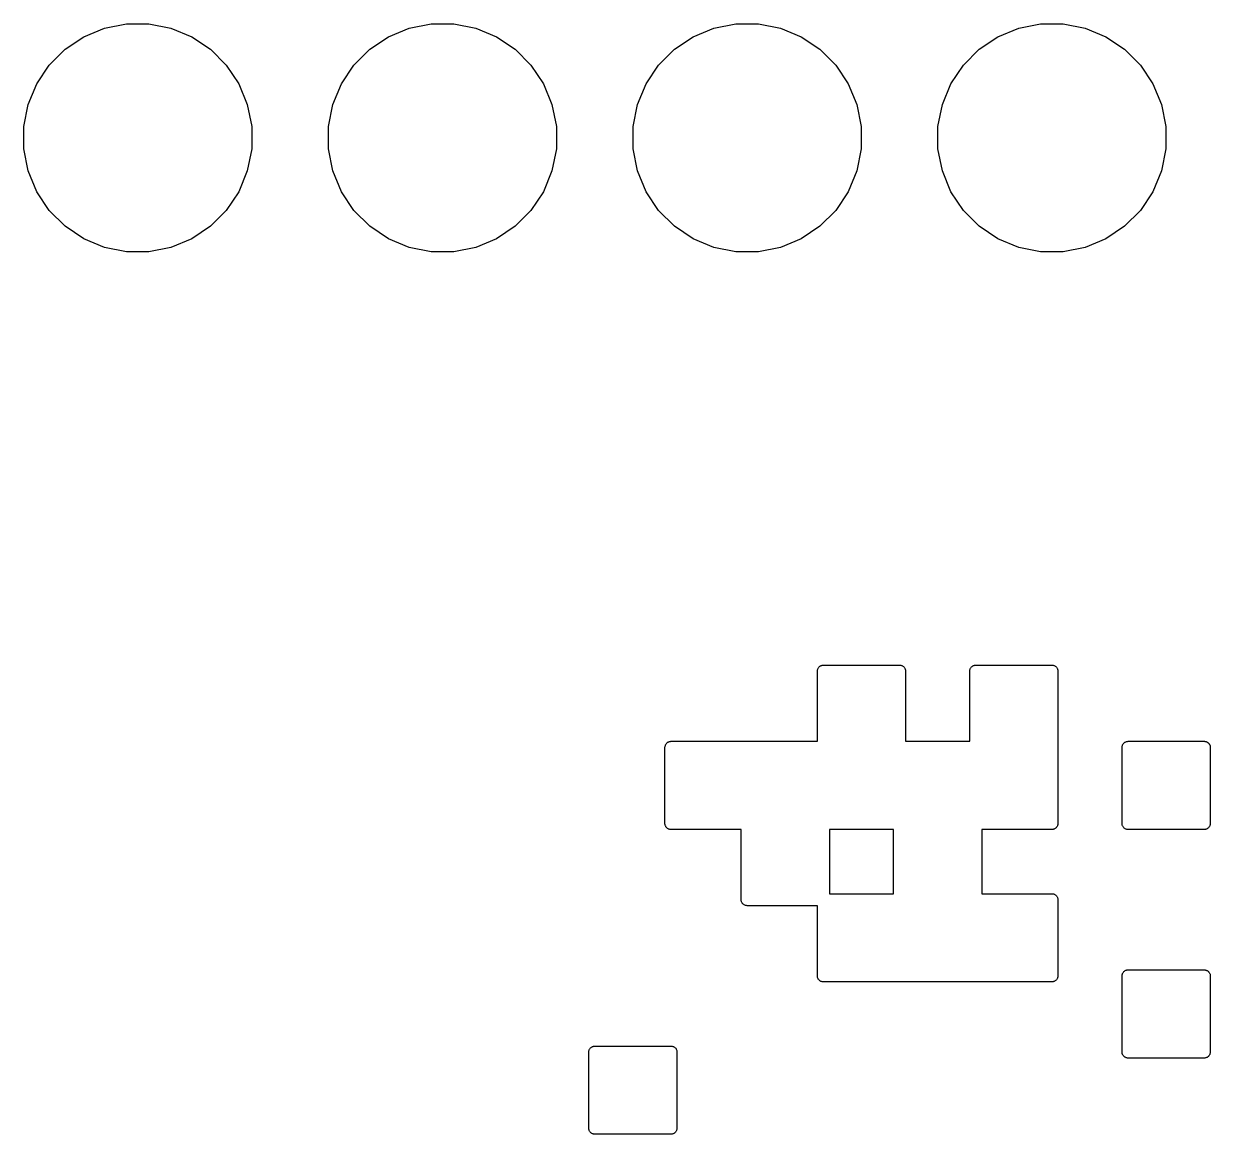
# Model space of a CAD drawing. Extents: x 74.3 to 162.9, y -86.7 to -69.5.
# Drawn here: x 140.66 to 150.54, y -78.79 to -69.53 of the extents above; entities that cross this region are included whole.
import ezdxf

# ---------------------------------------------------------------- set-up
doc = ezdxf.new("R2010")
doc.units = 0
doc.layers.add('BLACK', color=7, linetype='CONTINUOUS')

msp = doc.modelspace()

# ---------------------------------------------------------------- linework, layer by layer
at = {"layer": 'BLACK', "linetype": 'CONTINUOUS'}
for p, q in [((141.155, -69.6431), (141.328, -69.5715)), ((141.328, -69.5715), (141.511, -69.535)), ((141.511, -69.535), (141.699, -69.535)), ((141.699, -69.535), (141.882, -69.5715)), ((141.882, -69.5715), (142.055, -69.6431)), ((143.695, -69.6431), (143.868, -69.5715)), ((143.868, -69.5715), (144.051, -69.535)), ((144.051, -69.535), (144.239, -69.535)), ((144.239, -69.535), (144.422, -69.5715)), ((144.422, -69.5715), (144.595, -69.6431)), ((146.235, -69.6431), (146.408, -69.5715)), ((146.408, -69.5715), (146.591, -69.535)), ((146.591, -69.535), (146.779, -69.535)), ((146.779, -69.535), (146.962, -69.5715)), ((146.962, -69.5715), (147.135, -69.6431)), ((148.775, -69.6431), (148.948, -69.5715)), ((148.948, -69.5715), (149.131, -69.535)), ((149.131, -69.535), (149.319, -69.535)), ((149.319, -69.535), (149.502, -69.5715)), ((149.502, -69.5715), (149.675, -69.6431)), ((140.999, -69.7471), (141.155, -69.6431)), ((142.055, -69.6431), (142.211, -69.7471)), ((143.539, -69.7471), (143.695, -69.6431)), ((144.595, -69.6431), (144.751, -69.7471)), ((146.079, -69.7471), (146.235, -69.6431)), ((147.135, -69.6431), (147.291, -69.7471)), ((148.619, -69.7471), (148.775, -69.6431)), ((149.675, -69.6431), (149.831, -69.7471)), ((140.867, -69.8794), (140.999, -69.7471)), ((142.211, -69.7471), (142.343, -69.8794)), ((143.407, -69.8794), (143.539, -69.7471)), ((144.751, -69.7471), (144.883, -69.8794)), ((145.947, -69.8794), (146.079, -69.7471)), ((147.291, -69.7471), (147.423, -69.8794)), ((148.487, -69.8794), (148.619, -69.7471)), ((149.831, -69.7471), (149.963, -69.8794)), ((140.763, -70.035), (140.867, -69.8794)), ((142.343, -69.8794), (142.447, -70.035)), ((143.303, -70.035), (143.407, -69.8794)), ((144.883, -69.8794), (144.987, -70.035)), ((145.843, -70.035), (145.947, -69.8794)), ((147.423, -69.8794), (147.527, -70.035)), ((148.383, -70.035), (148.487, -69.8794)), ((149.963, -69.8794), (150.067, -70.035)), ((140.692, -70.2079), (140.763, -70.035)), ((142.447, -70.035), (142.518, -70.2079)), ((143.232, -70.2079), (143.303, -70.035)), ((144.987, -70.035), (145.058, -70.2079)), ((145.772, -70.2079), (145.843, -70.035)), ((147.527, -70.035), (147.598, -70.2079)), ((148.312, -70.2079), (148.383, -70.035)), ((150.067, -70.035), (150.138, -70.2079)), ((140.655, -70.3914), (140.692, -70.2079)), ((142.518, -70.2079), (142.555, -70.3914)), ((143.195, -70.3914), (143.232, -70.2079)), ((145.058, -70.2079), (145.095, -70.3914)), ((145.735, -70.3914), (145.772, -70.2079)), ((147.598, -70.2079), (147.635, -70.3914)), ((148.275, -70.3914), (148.312, -70.2079)), ((150.138, -70.2079), (150.175, -70.3914)), ((140.655, -70.5786), (140.655, -70.3914)), ((142.555, -70.3914), (142.555, -70.5786)), ((143.195, -70.5786), (143.195, -70.3914)), ((145.095, -70.3914), (145.095, -70.5786)), ((145.735, -70.5786), (145.735, -70.3914)), ((147.635, -70.3914), (147.635, -70.5786)), ((148.275, -70.5786), (148.275, -70.3914)), ((150.175, -70.3914), (150.175, -70.5786)), ((140.692, -70.7621), (140.655, -70.5786)), ((142.555, -70.5786), (142.518, -70.7621)), ((143.232, -70.7621), (143.195, -70.5786)), ((145.095, -70.5786), (145.058, -70.7621)), ((145.772, -70.7621), (145.735, -70.5786)), ((147.635, -70.5786), (147.598, -70.7621)), ((148.312, -70.7621), (148.275, -70.5786)), ((150.175, -70.5786), (150.138, -70.7621)), ((140.763, -70.935), (140.692, -70.7621)), ((142.518, -70.7621), (142.447, -70.935)), ((143.303, -70.935), (143.232, -70.7621)), ((145.058, -70.7621), (144.987, -70.935)), ((145.843, -70.935), (145.772, -70.7621)), ((147.598, -70.7621), (147.527, -70.935)), ((148.383, -70.935), (148.312, -70.7621)), ((150.138, -70.7621), (150.067, -70.935)), ((140.867, -71.0906), (140.763, -70.935)), ((142.447, -70.935), (142.343, -71.0906)), ((143.407, -71.0906), (143.303, -70.935)), ((144.987, -70.935), (144.883, -71.0906)), ((145.947, -71.0906), (145.843, -70.935)), ((147.527, -70.935), (147.423, -71.0906)), ((148.487, -71.0906), (148.383, -70.935)), ((150.067, -70.935), (149.963, -71.0906)), ((140.999, -71.2229), (140.867, -71.0906)), ((142.343, -71.0906), (142.211, -71.2229)), ((143.539, -71.2229), (143.407, -71.0906)), ((144.883, -71.0906), (144.751, -71.2229)), ((146.079, -71.2229), (145.947, -71.0906)), ((147.423, -71.0906), (147.291, -71.2229)), ((148.619, -71.2229), (148.487, -71.0906)), ((149.963, -71.0906), (149.831, -71.2229)), ((141.155, -71.3269), (140.999, -71.2229)), ((142.211, -71.2229), (142.055, -71.3269)), ((143.695, -71.3269), (143.539, -71.2229)), ((144.751, -71.2229), (144.595, -71.3269)), ((146.235, -71.3269), (146.079, -71.2229)), ((147.291, -71.2229), (147.135, -71.3269)), ((148.775, -71.3269), (148.619, -71.2229)), ((149.831, -71.2229), (149.675, -71.3269)), ((141.328, -71.3985), (141.155, -71.3269)), ((141.511, -71.435), (141.328, -71.3985)), ((141.882, -71.3985), (141.699, -71.435)), ((142.055, -71.3269), (141.882, -71.3985)), ((143.868, -71.3985), (143.695, -71.3269)), ((144.051, -71.435), (143.868, -71.3985)), ((144.422, -71.3985), (144.239, -71.435)), ((144.595, -71.3269), (144.422, -71.3985)), ((146.408, -71.3985), (146.235, -71.3269)), ((146.591, -71.435), (146.408, -71.3985)), ((146.962, -71.3985), (146.779, -71.435)), ((147.135, -71.3269), (146.962, -71.3985)), ((148.948, -71.3985), (148.775, -71.3269)), ((149.131, -71.435), (148.948, -71.3985)), ((149.502, -71.3985), (149.319, -71.435)), ((149.675, -71.3269), (149.502, -71.3985)), ((141.699, -71.435), (141.511, -71.435)), ((144.239, -71.435), (144.051, -71.435)), ((146.779, -71.435), (146.591, -71.435)), ((149.319, -71.435), (149.131, -71.435)), ((147.27, -74.9293), (147.271, -74.9247)), ((147.27, -74.9296), (147.27, -74.9293)), ((147.27, -74.9297), (147.27, -74.9296)), ((147.27, -74.93), (147.27, -74.9297)), ((147.27, -74.9297), (147.27, -74.9297)), ((147.27, -75.515), (147.27, -74.93)), ((147.271, -74.9196), (147.273, -74.9151)), ((147.271, -74.9198), (147.271, -74.9196)), ((147.271, -74.9199), (147.271, -74.9198)), ((147.271, -74.9247), (147.271, -74.9199)), ((147.273, -74.9151), (147.274, -74.9106)), ((147.274, -74.9103), (147.276, -74.9062)), ((147.274, -74.9105), (147.274, -74.9103)), ((147.274, -74.9106), (147.274, -74.9105)), ((147.276, -74.9062), (147.279, -74.902)), ((147.279, -74.9018), (147.282, -74.8982)), ((147.279, -74.9019), (147.279, -74.9018)), ((147.279, -74.902), (147.279, -74.9019)), ((147.282, -74.8982), (147.285, -74.8945)), ((147.285, -74.8943), (147.289, -74.8914)), ((147.285, -74.8944), (147.285, -74.8943)), ((147.285, -74.8945), (147.285, -74.8944)), ((147.289, -74.8914), (147.292, -74.8884)), ((147.292, -74.8883), (147.293, -74.8882)), ((147.292, -74.8884), (147.292, -74.8883)), ((147.293, -74.8882), (147.297, -74.886)), ((147.297, -74.886), (147.301, -74.8838)), ((147.301, -74.8836), (147.306, -74.8823)), ((147.301, -74.8837), (147.301, -74.8836)), ((147.301, -74.8838), (147.301, -74.8837)), ((147.306, -74.8823), (147.31, -74.881)), ((147.31, -74.881), (147.31, -74.8809)), ((147.31, -74.8809), (147.311, -74.8809)), ((147.311, -74.8809), (147.315, -74.8805)), ((147.315, -74.8805), (147.32, -74.88)), ((147.32, -74.88), (147.955, -74.88)), ((147.955, -74.88), (147.955, -74.88)), ((147.955, -74.88), (147.955, -74.88)), ((147.955, -74.88), (147.955, -74.88)), ((147.955, -74.88), (147.956, -74.88)), ((147.956, -74.88), (147.96, -74.8805)), ((147.96, -74.8805), (147.965, -74.881)), ((147.965, -74.881), (147.965, -74.8811)), ((147.965, -74.8811), (147.965, -74.8811)), ((147.965, -74.8811), (147.97, -74.8825)), ((147.97, -74.8825), (147.974, -74.8839)), ((147.974, -74.8839), (147.975, -74.884)), ((147.975, -74.884), (147.975, -74.884)), ((147.975, -74.884), (147.979, -74.8863)), ((147.979, -74.8863), (147.983, -74.8885)), ((147.983, -74.8885), (147.983, -74.8887)), ((147.983, -74.8887), (147.983, -74.8887)), ((147.983, -74.8887), (147.987, -74.8917)), ((147.987, -74.8917), (147.99, -74.8948)), ((147.99, -74.8948), (147.991, -74.8949)), ((147.991, -74.8949), (147.991, -74.895)), ((147.991, -74.895), (147.994, -74.8986)), ((147.994, -74.8986), (147.997, -74.9023)), ((147.997, -74.9023), (147.997, -74.9025)), ((147.997, -74.9025), (147.997, -74.9026)), ((147.997, -74.9026), (147.999, -74.9067)), ((147.999, -74.9067), (148.001, -74.9109)), ((148.001, -74.9109), (148.001, -74.9111)), ((148.001, -74.9111), (148.001, -74.9113)), ((148.001, -74.9113), (148.003, -74.9157)), ((148.003, -74.9157), (148.004, -74.9203)), ((148.004, -74.9203), (148.004, -74.9205)), ((148.004, -74.9205), (148.004, -74.9206)), ((148.004, -74.9206), (148.005, -74.9253)), ((148.005, -74.9253), (148.005, -74.93)), ((148.005, -74.93), (148.005, -75.515)), ((148.54, -74.9293), (148.541, -74.9247)), ((148.54, -74.9296), (148.54, -74.9293)), ((148.54, -74.9297), (148.54, -74.9296)), ((148.54, -74.93), (148.54, -74.9297)), ((148.54, -74.9297), (148.54, -74.9297)), ((148.54, -75.515), (148.54, -74.93)), ((148.541, -74.9196), (148.543, -74.9151)), ((148.541, -74.9198), (148.541, -74.9196)), ((148.541, -74.9199), (148.541, -74.9198)), ((148.541, -74.9247), (148.541, -74.9199)), ((148.543, -74.9151), (148.544, -74.9106)), ((148.544, -74.9103), (148.546, -74.9062)), ((148.544, -74.9105), (148.544, -74.9103)), ((148.544, -74.9106), (148.544, -74.9105)), ((148.546, -74.9062), (148.549, -74.902)), ((148.549, -74.9018), (148.552, -74.8982)), ((148.549, -74.9019), (148.549, -74.9018)), ((148.549, -74.902), (148.549, -74.9019)), ((148.552, -74.8982), (148.555, -74.8945)), ((148.555, -74.8943), (148.559, -74.8914)), ((148.555, -74.8944), (148.555, -74.8943)), ((148.555, -74.8945), (148.555, -74.8944)), ((148.559, -74.8914), (148.562, -74.8884)), ((148.562, -74.8883), (148.563, -74.8882)), ((148.562, -74.8884), (148.562, -74.8883)), ((148.563, -74.8882), (148.567, -74.886)), ((148.567, -74.886), (148.571, -74.8838)), ((148.571, -74.8836), (148.576, -74.8823)), ((148.571, -74.8837), (148.571, -74.8836)), ((148.571, -74.8838), (148.571, -74.8837)), ((148.576, -74.8823), (148.58, -74.881)), ((148.58, -74.881), (148.58, -74.8809)), ((148.58, -74.8809), (148.581, -74.8809)), ((148.581, -74.8809), (148.585, -74.8805)), ((148.585, -74.8805), (148.59, -74.88)), ((148.59, -74.88), (149.225, -74.88)), ((149.225, -74.88), (149.225, -74.88)), ((149.225, -74.88), (149.225, -74.88)), ((149.225, -74.88), (149.225, -74.88)), ((149.225, -74.88), (149.226, -74.88)), ((149.226, -74.88), (149.23, -74.8805)), ((149.23, -74.8805), (149.235, -74.881)), ((149.235, -74.881), (149.235, -74.8811)), ((149.235, -74.8811), (149.235, -74.8811)), ((149.235, -74.8811), (149.24, -74.8825)), ((149.24, -74.8825), (149.244, -74.8839)), ((149.244, -74.8839), (149.245, -74.884)), ((149.245, -74.884), (149.245, -74.884)), ((149.245, -74.884), (149.249, -74.8863)), ((149.249, -74.8863), (149.253, -74.8885)), ((149.253, -74.8885), (149.253, -74.8887)), ((149.253, -74.8887), (149.253, -74.8887)), ((149.253, -74.8887), (149.257, -74.8917)), ((149.257, -74.8917), (149.26, -74.8948)), ((149.26, -74.8948), (149.261, -74.8949)), ((149.261, -74.8949), (149.261, -74.895)), ((149.261, -74.895), (149.264, -74.8986)), ((149.264, -74.8986), (149.267, -74.9023)), ((149.267, -74.9023), (149.267, -74.9025)), ((149.267, -74.9025), (149.267, -74.9026)), ((149.267, -74.9026), (149.269, -74.9067)), ((149.269, -74.9067), (149.271, -74.9109)), ((149.271, -74.9109), (149.271, -74.9111)), ((149.271, -74.9111), (149.271, -74.9113)), ((149.271, -74.9113), (149.273, -74.9157)), ((149.273, -74.9157), (149.274, -74.9203)), ((149.274, -74.9203), (149.274, -74.9205)), ((149.274, -74.9205), (149.274, -74.9206)), ((149.274, -74.9206), (149.275, -74.9253)), ((149.275, -74.9253), (149.275, -74.93)), ((149.275, -74.93), (149.275, -76.2)), ((146.001, -75.5546), (146.003, -75.5501)), ((146.001, -75.5548), (146.001, -75.5546)), ((146.001, -75.5549), (146.001, -75.5548)), ((146.001, -75.5597), (146.001, -75.5549)), ((146.003, -75.5501), (146.004, -75.5456)), ((146.004, -75.5453), (146.006, -75.5412)), ((146.004, -75.5455), (146.004, -75.5453)), ((146.004, -75.5456), (146.004, -75.5455)), ((146.006, -75.5412), (146.009, -75.537)), ((146.009, -75.5368), (146.012, -75.5332)), ((146.009, -75.5369), (146.009, -75.5368)), ((146.009, -75.537), (146.009, -75.5369)), ((146.012, -75.5332), (146.015, -75.5295)), ((146.015, -75.5293), (146.019, -75.5264)), ((146.015, -75.5294), (146.015, -75.5293)), ((146.015, -75.5295), (146.015, -75.5294)), ((146.019, -75.5264), (146.022, -75.5234)), ((146.022, -75.5233), (146.023, -75.5232)), ((146.022, -75.5234), (146.022, -75.5233)), ((146.023, -75.5232), (146.027, -75.521)), ((146.027, -75.521), (146.031, -75.5188)), ((146.031, -75.5186), (146.036, -75.5173)), ((146.031, -75.5187), (146.031, -75.5186)), ((146.031, -75.5188), (146.031, -75.5187)), ((146.036, -75.5173), (146.04, -75.516)), ((146.04, -75.516), (146.04, -75.5159)), ((146.04, -75.5159), (146.041, -75.5159)), ((146.041, -75.5159), (146.045, -75.5155)), ((146.045, -75.5155), (146.05, -75.515)), ((146.05, -75.515), (147.27, -75.515)), ((148.005, -75.515), (148.54, -75.515)), ((149.811, -75.5546), (149.813, -75.5501)), ((149.811, -75.5548), (149.811, -75.5546)), ((149.811, -75.5549), (149.811, -75.5548)), ((149.811, -75.5597), (149.811, -75.5549)), ((149.813, -75.5501), (149.814, -75.5456)), ((149.814, -75.5453), (149.816, -75.5412)), ((149.814, -75.5455), (149.814, -75.5453)), ((149.814, -75.5456), (149.814, -75.5455)), ((149.816, -75.5412), (149.819, -75.537)), ((149.819, -75.5368), (149.822, -75.5332)), ((149.819, -75.5369), (149.819, -75.5368)), ((149.819, -75.537), (149.819, -75.5369)), ((149.822, -75.5332), (149.825, -75.5295)), ((149.825, -75.5293), (149.829, -75.5264)), ((149.825, -75.5294), (149.825, -75.5293)), ((149.825, -75.5295), (149.825, -75.5294)), ((149.829, -75.5264), (149.832, -75.5234)), ((149.832, -75.5233), (149.833, -75.5232)), ((149.832, -75.5234), (149.832, -75.5233)), ((149.833, -75.5232), (149.837, -75.521)), ((149.837, -75.521), (149.841, -75.5188)), ((149.841, -75.5186), (149.846, -75.5173)), ((149.841, -75.5187), (149.841, -75.5186)), ((149.841, -75.5188), (149.841, -75.5187)), ((149.846, -75.5173), (149.85, -75.516)), ((149.85, -75.516), (149.85, -75.5159)), ((149.85, -75.5159), (149.851, -75.5159)), ((149.851, -75.5159), (149.855, -75.5155)), ((149.855, -75.5155), (149.86, -75.515)), ((149.86, -75.515), (150.495, -75.515)), ((150.495, -75.515), (150.495, -75.515)), ((150.495, -75.515), (150.495, -75.515)), ((150.495, -75.515), (150.496, -75.515)), ((150.495, -75.515), (150.495, -75.515)), ((150.496, -75.515), (150.5, -75.5155)), ((150.5, -75.5155), (150.505, -75.516)), ((150.505, -75.516), (150.505, -75.5161)), ((150.505, -75.5161), (150.505, -75.5161)), ((150.505, -75.5161), (150.51, -75.5175)), ((150.51, -75.5175), (150.514, -75.5189)), ((150.514, -75.5189), (150.515, -75.519)), ((150.515, -75.519), (150.515, -75.519)), ((150.515, -75.519), (150.519, -75.5213)), ((150.519, -75.5213), (150.523, -75.5235)), ((150.523, -75.5235), (150.523, -75.5237)), ((150.523, -75.5237), (150.523, -75.5237)), ((150.523, -75.5237), (150.527, -75.5267)), ((150.527, -75.5267), (150.53, -75.5298)), ((150.53, -75.5298), (150.531, -75.5299)), ((150.531, -75.5299), (150.531, -75.53)), ((150.531, -75.53), (150.534, -75.5336)), ((150.534, -75.5336), (150.537, -75.5373)), ((150.537, -75.5373), (150.537, -75.5375)), ((150.537, -75.5375), (150.537, -75.5376)), ((150.537, -75.5376), (150.539, -75.5417)), ((150.539, -75.5417), (150.541, -75.5459)), ((150.541, -75.5459), (150.541, -75.5461)), ((150.541, -75.5461), (150.541, -75.5463)), ((150.541, -75.5463), (150.543, -75.5507)), ((150.543, -75.5507), (150.544, -75.5553)), ((150.544, -75.5553), (150.544, -75.5555)), ((150.544, -75.5555), (150.544, -75.5556)), ((150.544, -75.5556), (150.545, -75.5603)), ((146, -75.5643), (146.001, -75.5597)), ((146, -75.5646), (146, -75.5643)), ((146, -75.5647), (146, -75.5646)), ((146, -75.565), (146, -75.5647)), ((146, -75.5647), (146, -75.5647)), ((146, -76.2), (146, -75.565)), ((149.81, -75.5643), (149.811, -75.5597)), ((149.81, -75.5646), (149.81, -75.5643)), ((149.81, -75.5647), (149.81, -75.5646)), ((149.81, -75.565), (149.81, -75.5647)), ((149.81, -75.5647), (149.81, -75.5647)), ((149.81, -76.2), (149.81, -75.565)), ((150.545, -75.5603), (150.545, -75.565)), ((150.545, -75.565), (150.545, -76.2)), ((146, -76.2047), (146, -76.2)), ((146.001, -76.2094), (146, -76.2047)), ((146.001, -76.2095), (146.001, -76.2094)), ((146.001, -76.2097), (146.001, -76.2095)), ((146.002, -76.2143), (146.001, -76.2097)), ((146.004, -76.2187), (146.002, -76.2143)), ((146.004, -76.2189), (146.004, -76.2187)), ((146.004, -76.2191), (146.004, -76.2189)), ((146.006, -76.2233), (146.004, -76.2191)), ((146.008, -76.2274), (146.006, -76.2233)), ((146.008, -76.2275), (146.008, -76.2274)), ((146.008, -76.2277), (146.008, -76.2275)), ((146.011, -76.2314), (146.008, -76.2277)), ((146.014, -76.235), (146.011, -76.2314)), ((146.014, -76.2351), (146.014, -76.235)), ((146.015, -76.2352), (146.014, -76.2351)), ((146.018, -76.2383), (146.015, -76.2352)), ((146.022, -76.2413), (146.018, -76.2383)), ((146.022, -76.2415), (146.022, -76.2413)), ((146.022, -76.2413), (146.022, -76.2413)), ((146.026, -76.2437), (146.022, -76.2415)), ((146.03, -76.246), (146.026, -76.2437)), ((146.031, -76.2461), (146.03, -76.246)), ((146.03, -76.246), (146.03, -76.246)), ((146.035, -76.2475), (146.031, -76.2461)), ((146.04, -76.2489), (146.035, -76.2475)), ((146.04, -76.249), (146.04, -76.2489)), ((146.04, -76.2489), (146.04, -76.2489)), ((146.045, -76.2495), (146.04, -76.249)), ((146.049, -76.25), (146.045, -76.2495)), ((146.05, -76.25), (146.049, -76.25)), ((146.635, -76.25), (146.05, -76.25)), ((146.05, -76.25), (146.05, -76.25)), ((146.05, -76.25), (146.05, -76.25)), ((146.05, -76.25), (146.05, -76.25)), ((146.635, -76.835), (146.635, -76.25)), ((147.37, -76.25), (147.37, -76.785)), ((147.905, -76.25), (147.37, -76.25)), ((147.905, -76.785), (147.905, -76.25)), ((149.225, -76.25), (148.64, -76.25)), ((148.64, -76.25), (148.64, -76.785)), ((149.23, -76.2495), (149.225, -76.25)), ((149.234, -76.2491), (149.23, -76.2495)), ((149.235, -76.2491), (149.234, -76.2491)), ((149.239, -76.2477), (149.235, -76.249)), ((149.235, -76.249), (149.235, -76.2491)), ((149.244, -76.2464), (149.239, -76.2477)), ((149.248, -76.244), (149.244, -76.2462)), ((149.244, -76.2462), (149.244, -76.2463)), ((149.244, -76.2463), (149.244, -76.2464)), ((149.252, -76.2418), (149.248, -76.244)), ((149.253, -76.2417), (149.252, -76.2418)), ((149.256, -76.2386), (149.253, -76.2416)), ((149.253, -76.2416), (149.253, -76.2417)), ((149.26, -76.2357), (149.256, -76.2386)), ((149.263, -76.2318), (149.26, -76.2355)), ((149.26, -76.2355), (149.26, -76.2356)), ((149.26, -76.2356), (149.26, -76.2357)), ((149.266, -76.2282), (149.263, -76.2318)), ((149.269, -76.2238), (149.266, -76.228)), ((149.266, -76.228), (149.266, -76.2281)), ((149.266, -76.2281), (149.266, -76.2282)), ((149.271, -76.2197), (149.269, -76.2238)), ((149.272, -76.2149), (149.271, -76.2194)), ((149.271, -76.2194), (149.271, -76.2195)), ((149.271, -76.2195), (149.271, -76.2197)), ((149.274, -76.2104), (149.272, -76.2149)), ((149.275, -76.2007), (149.274, -76.2053)), ((149.274, -76.2053), (149.274, -76.2101)), ((149.274, -76.2101), (149.274, -76.2102)), ((149.274, -76.2102), (149.274, -76.2104)), ((149.275, -76.2), (149.275, -76.2003)), ((149.275, -76.2003), (149.275, -76.2003)), ((149.275, -76.2003), (149.275, -76.2004)), ((149.275, -76.2004), (149.275, -76.2007)), ((149.81, -76.2047), (149.81, -76.2)), ((149.811, -76.2094), (149.81, -76.2047)), ((149.811, -76.2095), (149.811, -76.2094)), ((149.811, -76.2097), (149.811, -76.2095)), ((149.812, -76.2143), (149.811, -76.2097)), ((149.814, -76.2187), (149.812, -76.2143)), ((149.814, -76.2189), (149.814, -76.2187)), ((149.814, -76.2191), (149.814, -76.2189)), ((149.816, -76.2233), (149.814, -76.2191)), ((149.818, -76.2274), (149.816, -76.2233)), ((149.818, -76.2275), (149.818, -76.2274)), ((149.818, -76.2277), (149.818, -76.2275)), ((149.821, -76.2314), (149.818, -76.2277)), ((149.824, -76.235), (149.821, -76.2314)), ((149.824, -76.2351), (149.824, -76.235)), ((149.825, -76.2352), (149.824, -76.2351)), ((149.828, -76.2383), (149.825, -76.2352)), ((149.832, -76.2413), (149.828, -76.2383)), ((149.832, -76.2415), (149.832, -76.2413)), ((149.832, -76.2413), (149.832, -76.2413)), ((149.836, -76.2437), (149.832, -76.2415)), ((149.84, -76.246), (149.836, -76.2437)), ((149.841, -76.2461), (149.84, -76.246)), ((149.84, -76.246), (149.84, -76.246)), ((149.845, -76.2475), (149.841, -76.2461)), ((149.85, -76.2489), (149.845, -76.2475)), ((149.85, -76.249), (149.85, -76.2489)), ((149.85, -76.2489), (149.85, -76.2489)), ((149.855, -76.2495), (149.85, -76.249)), ((149.859, -76.25), (149.855, -76.2495)), ((149.86, -76.25), (149.859, -76.25)), ((150.495, -76.25), (149.86, -76.25)), ((149.86, -76.25), (149.86, -76.25)), ((149.86, -76.25), (149.86, -76.25)), ((149.86, -76.25), (149.86, -76.25)), ((150.5, -76.2495), (150.495, -76.25)), ((150.504, -76.2491), (150.5, -76.2495)), ((150.505, -76.2491), (150.504, -76.2491)), ((150.509, -76.2477), (150.505, -76.249)), ((150.505, -76.249), (150.505, -76.2491)), ((150.514, -76.2464), (150.509, -76.2477)), ((150.518, -76.244), (150.514, -76.2462)), ((150.514, -76.2462), (150.514, -76.2463)), ((150.514, -76.2463), (150.514, -76.2464)), ((150.522, -76.2418), (150.518, -76.244)), ((150.523, -76.2417), (150.522, -76.2418)), ((150.526, -76.2386), (150.523, -76.2416)), ((150.523, -76.2416), (150.523, -76.2417)), ((150.53, -76.2357), (150.526, -76.2386)), ((150.533, -76.2318), (150.53, -76.2355)), ((150.53, -76.2355), (150.53, -76.2356)), ((150.53, -76.2356), (150.53, -76.2357)), ((150.536, -76.2282), (150.533, -76.2318)), ((150.539, -76.2238), (150.536, -76.228)), ((150.536, -76.228), (150.536, -76.2281)), ((150.536, -76.2281), (150.536, -76.2282)), ((150.541, -76.2197), (150.539, -76.2238)), ((150.542, -76.2149), (150.541, -76.2194)), ((150.541, -76.2194), (150.541, -76.2195)), ((150.541, -76.2195), (150.541, -76.2197)), ((150.544, -76.2104), (150.542, -76.2149)), ((150.545, -76.2007), (150.544, -76.2053)), ((150.544, -76.2053), (150.544, -76.2101)), ((150.544, -76.2101), (150.544, -76.2102)), ((150.544, -76.2102), (150.544, -76.2104)), ((150.545, -76.2), (150.545, -76.2003)), ((150.545, -76.2003), (150.545, -76.2003)), ((150.545, -76.2003), (150.545, -76.2004)), ((150.545, -76.2004), (150.545, -76.2007)), ((146.635, -76.8397), (146.635, -76.835)), ((146.636, -76.8444), (146.635, -76.8397)), ((146.636, -76.8445), (146.636, -76.8444)), ((146.636, -76.8447), (146.636, -76.8445)), ((146.637, -76.8493), (146.636, -76.8447)), ((147.37, -76.785), (147.905, -76.785)), ((148.64, -76.785), (149.225, -76.785)), ((149.225, -76.785), (149.225, -76.785)), ((149.225, -76.785), (149.225, -76.785)), ((149.225, -76.785), (149.225, -76.785)), ((149.225, -76.785), (149.226, -76.785)), ((149.226, -76.785), (149.23, -76.7855)), ((149.23, -76.7855), (149.235, -76.786)), ((149.235, -76.786), (149.235, -76.7861)), ((149.235, -76.7861), (149.235, -76.7861)), ((149.235, -76.7861), (149.24, -76.7875)), ((149.24, -76.7875), (149.244, -76.7889)), ((149.244, -76.7889), (149.245, -76.789)), ((149.245, -76.789), (149.245, -76.789)), ((149.245, -76.789), (149.249, -76.7913)), ((149.249, -76.7913), (149.253, -76.7935)), ((149.253, -76.7935), (149.253, -76.7937)), ((149.253, -76.7937), (149.253, -76.7937)), ((149.253, -76.7937), (149.257, -76.7967)), ((149.257, -76.7967), (149.26, -76.7998)), ((149.26, -76.7998), (149.261, -76.7999)), ((149.261, -76.7999), (149.261, -76.8)), ((149.261, -76.8), (149.264, -76.8036)), ((149.264, -76.8036), (149.267, -76.8073)), ((149.267, -76.8073), (149.267, -76.8075)), ((149.267, -76.8075), (149.267, -76.8076)), ((149.267, -76.8076), (149.269, -76.8117)), ((149.269, -76.8117), (149.271, -76.8159)), ((149.271, -76.8159), (149.271, -76.8161)), ((149.271, -76.8161), (149.271, -76.8163)), ((149.271, -76.8163), (149.273, -76.8207)), ((149.273, -76.8207), (149.274, -76.8253)), ((149.274, -76.8253), (149.274, -76.8255)), ((149.274, -76.8255), (149.274, -76.8256)), ((149.274, -76.8256), (149.275, -76.8303)), ((149.275, -76.8303), (149.275, -76.835)), ((149.275, -76.835), (149.275, -77.47)), ((146.639, -76.8537), (146.637, -76.8493)), ((146.639, -76.8539), (146.639, -76.8537)), ((146.639, -76.8541), (146.639, -76.8539)), ((146.641, -76.8583), (146.639, -76.8541)), ((146.643, -76.8624), (146.641, -76.8583)), ((146.643, -76.8625), (146.643, -76.8624)), ((146.643, -76.8627), (146.643, -76.8625)), ((146.646, -76.8664), (146.643, -76.8627)), ((146.649, -76.87), (146.646, -76.8664)), ((146.649, -76.8701), (146.649, -76.87)), ((146.65, -76.8702), (146.649, -76.8701)), ((146.653, -76.8733), (146.65, -76.8702)), ((146.657, -76.8763), (146.653, -76.8733)), ((146.657, -76.8765), (146.657, -76.8763)), ((146.657, -76.8763), (146.657, -76.8763)), ((146.661, -76.8787), (146.657, -76.8765)), ((146.665, -76.881), (146.661, -76.8787)), ((146.666, -76.8811), (146.665, -76.881)), ((146.665, -76.881), (146.665, -76.881)), ((146.67, -76.8825), (146.666, -76.8811)), ((146.675, -76.8839), (146.67, -76.8825)), ((146.675, -76.884), (146.675, -76.8839)), ((146.675, -76.8839), (146.675, -76.8839)), ((146.68, -76.8845), (146.675, -76.884)), ((146.684, -76.885), (146.68, -76.8845)), ((146.685, -76.885), (146.684, -76.885)), ((147.27, -76.885), (146.685, -76.885)), ((146.685, -76.885), (146.685, -76.885)), ((146.685, -76.885), (146.685, -76.885)), ((146.685, -76.885), (146.685, -76.885)), ((147.27, -77.47), (147.27, -76.885)), ((149.819, -77.4418), (149.822, -77.4382)), ((149.822, -77.4382), (149.825, -77.4345)), ((149.825, -77.4343), (149.829, -77.4314)), ((149.825, -77.4344), (149.825, -77.4343)), ((149.825, -77.4345), (149.825, -77.4344)), ((149.829, -77.4314), (149.832, -77.4284)), ((149.832, -77.4283), (149.833, -77.4282)), ((149.832, -77.4284), (149.832, -77.4283)), ((149.833, -77.4282), (149.837, -77.426)), ((149.837, -77.426), (149.841, -77.4238)), ((149.841, -77.4236), (149.846, -77.4223)), ((149.841, -77.4237), (149.841, -77.4236)), ((149.841, -77.4238), (149.841, -77.4237)), ((149.846, -77.4223), (149.85, -77.421)), ((149.85, -77.421), (149.85, -77.4209)), ((149.85, -77.4209), (149.851, -77.4209)), ((149.851, -77.4209), (149.855, -77.4205)), ((149.855, -77.4205), (149.86, -77.42)), ((149.86, -77.42), (150.495, -77.42)), ((150.495, -77.42), (150.495, -77.42)), ((150.495, -77.42), (150.495, -77.42)), ((150.495, -77.42), (150.496, -77.42)), ((150.495, -77.42), (150.495, -77.42)), ((150.496, -77.42), (150.5, -77.4205)), ((150.5, -77.4205), (150.505, -77.421)), ((150.505, -77.421), (150.505, -77.4211)), ((150.505, -77.4211), (150.505, -77.4211)), ((150.505, -77.4211), (150.51, -77.4225)), ((150.51, -77.4225), (150.514, -77.4239)), ((150.514, -77.4239), (150.515, -77.424)), ((150.515, -77.424), (150.515, -77.424)), ((150.515, -77.424), (150.519, -77.4263)), ((150.519, -77.4263), (150.523, -77.4285)), ((150.523, -77.4285), (150.523, -77.4287)), ((150.523, -77.4287), (150.523, -77.4287)), ((150.523, -77.4287), (150.527, -77.4317)), ((150.527, -77.4317), (150.53, -77.4348)), ((150.53, -77.4348), (150.531, -77.4349)), ((150.531, -77.4349), (150.531, -77.435)), ((150.531, -77.435), (150.534, -77.4386)), ((150.534, -77.4386), (150.537, -77.4423)), ((147.27, -77.4747), (147.27, -77.47)), ((147.271, -77.4794), (147.27, -77.4747)), ((147.271, -77.4795), (147.271, -77.4794)), ((147.271, -77.4797), (147.271, -77.4795)), ((147.272, -77.4843), (147.271, -77.4797)), ((147.274, -77.4887), (147.272, -77.4843)), ((147.274, -77.4889), (147.274, -77.4887)), ((147.274, -77.4891), (147.274, -77.4889)), ((147.276, -77.4933), (147.274, -77.4891)), ((147.278, -77.4974), (147.276, -77.4933)), ((147.278, -77.4975), (147.278, -77.4974)), ((147.278, -77.4977), (147.278, -77.4975)), ((147.281, -77.5014), (147.278, -77.4977)), ((147.284, -77.505), (147.281, -77.5014)), ((147.284, -77.5051), (147.284, -77.505)), ((147.285, -77.5052), (147.284, -77.5051)), ((147.288, -77.5083), (147.285, -77.5052)), ((147.292, -77.5113), (147.288, -77.5083)), ((147.292, -77.5115), (147.292, -77.5113)), ((147.292, -77.5113), (147.292, -77.5113)), ((147.296, -77.5137), (147.292, -77.5115)), ((147.3, -77.516), (147.296, -77.5137)), ((147.301, -77.5161), (147.3, -77.516)), ((147.3, -77.516), (147.3, -77.516)), ((147.305, -77.5175), (147.301, -77.5161)), ((147.31, -77.5189), (147.305, -77.5175)), ((147.31, -77.519), (147.31, -77.5189)), ((147.31, -77.5189), (147.31, -77.5189)), ((147.315, -77.5195), (147.31, -77.519)), ((147.319, -77.52), (147.315, -77.5195)), ((147.32, -77.52), (147.319, -77.52)), ((149.225, -77.52), (147.32, -77.52)), ((147.32, -77.52), (147.32, -77.52)), ((147.32, -77.52), (147.32, -77.52)), ((147.32, -77.52), (147.32, -77.52)), ((149.23, -77.5195), (149.225, -77.52)), ((149.234, -77.5191), (149.23, -77.5195)), ((149.235, -77.5191), (149.234, -77.5191)), ((149.239, -77.5177), (149.235, -77.519)), ((149.235, -77.519), (149.235, -77.5191)), ((149.244, -77.5164), (149.239, -77.5177)), ((149.248, -77.514), (149.244, -77.5162)), ((149.244, -77.5162), (149.244, -77.5163)), ((149.244, -77.5163), (149.244, -77.5164)), ((149.252, -77.5118), (149.248, -77.514)), ((149.253, -77.5117), (149.252, -77.5118)), ((149.256, -77.5086), (149.253, -77.5116)), ((149.253, -77.5116), (149.253, -77.5117)), ((149.26, -77.5057), (149.256, -77.5086)), ((149.263, -77.5018), (149.26, -77.5055)), ((149.26, -77.5055), (149.26, -77.5056)), ((149.26, -77.5056), (149.26, -77.5057)), ((149.266, -77.4982), (149.263, -77.5018)), ((149.269, -77.4938), (149.266, -77.498)), ((149.266, -77.498), (149.266, -77.4981)), ((149.266, -77.4981), (149.266, -77.4982)), ((149.271, -77.4897), (149.269, -77.4938)), ((149.272, -77.4849), (149.271, -77.4894)), ((149.271, -77.4894), (149.271, -77.4895)), ((149.271, -77.4895), (149.271, -77.4897)), ((149.274, -77.4804), (149.272, -77.4849)), ((149.275, -77.4707), (149.274, -77.4753)), ((149.274, -77.4753), (149.274, -77.4801)), ((149.274, -77.4801), (149.274, -77.4802)), ((149.274, -77.4802), (149.274, -77.4804)), ((149.275, -77.47), (149.275, -77.4703)), ((149.275, -77.4703), (149.275, -77.4703)), ((149.275, -77.4703), (149.275, -77.4704)), ((149.275, -77.4704), (149.275, -77.4707)), ((149.81, -77.4693), (149.811, -77.4647)), ((149.81, -77.4696), (149.81, -77.4693)), ((149.81, -77.4697), (149.81, -77.4696)), ((149.81, -77.47), (149.81, -77.4697)), ((149.81, -77.4697), (149.81, -77.4697)), ((149.81, -78.105), (149.81, -77.47)), ((149.811, -77.4596), (149.813, -77.4551)), ((149.811, -77.4598), (149.811, -77.4596)), ((149.811, -77.4599), (149.811, -77.4598)), ((149.811, -77.4647), (149.811, -77.4599)), ((149.813, -77.4551), (149.814, -77.4506)), ((149.814, -77.4503), (149.816, -77.4462)), ((149.814, -77.4505), (149.814, -77.4503)), ((149.814, -77.4506), (149.814, -77.4505)), ((149.816, -77.4462), (149.819, -77.442)), ((149.819, -77.4419), (149.819, -77.4418)), ((149.819, -77.442), (149.819, -77.4419)), ((150.537, -77.4423), (150.537, -77.4425)), ((150.537, -77.4425), (150.537, -77.4426)), ((150.537, -77.4426), (150.539, -77.4467)), ((150.539, -77.4467), (150.541, -77.4509)), ((150.541, -77.4509), (150.541, -77.4511)), ((150.541, -77.4511), (150.541, -77.4513)), ((150.541, -77.4513), (150.543, -77.4557)), ((150.543, -77.4557), (150.544, -77.4603)), ((150.544, -77.4603), (150.544, -77.4605)), ((150.544, -77.4605), (150.544, -77.4606)), ((150.544, -77.4606), (150.545, -77.4653)), ((150.545, -77.4653), (150.545, -77.47)), ((150.545, -77.47), (150.545, -78.105)), ((145.365, -78.1043), (145.366, -78.0997)), ((145.365, -78.1046), (145.365, -78.1043)), ((145.365, -78.1047), (145.365, -78.1046)), ((145.365, -78.105), (145.365, -78.1047)), ((145.365, -78.1047), (145.365, -78.1047)), ((145.365, -78.74), (145.365, -78.105)), ((145.366, -78.0946), (145.368, -78.0901)), ((145.366, -78.0948), (145.366, -78.0946)), ((145.366, -78.0949), (145.366, -78.0948)), ((145.366, -78.0997), (145.366, -78.0949)), ((145.368, -78.0901), (145.369, -78.0856)), ((145.369, -78.0853), (145.371, -78.0812)), ((145.369, -78.0855), (145.369, -78.0853)), ((145.369, -78.0856), (145.369, -78.0855)), ((145.371, -78.0812), (145.374, -78.077)), ((145.374, -78.0768), (145.377, -78.0732)), ((145.374, -78.0769), (145.374, -78.0768)), ((145.374, -78.077), (145.374, -78.0769)), ((145.377, -78.0732), (145.38, -78.0695)), ((145.38, -78.0693), (145.384, -78.0664)), ((145.38, -78.0694), (145.38, -78.0693)), ((145.38, -78.0695), (145.38, -78.0694)), ((145.384, -78.0664), (145.387, -78.0634)), ((145.387, -78.0633), (145.388, -78.0632)), ((145.387, -78.0634), (145.387, -78.0633)), ((145.388, -78.0632), (145.392, -78.061)), ((145.392, -78.061), (145.396, -78.0588)), ((145.396, -78.0586), (145.401, -78.0573)), ((145.396, -78.0587), (145.396, -78.0586)), ((145.396, -78.0588), (145.396, -78.0587)), ((145.401, -78.0573), (145.405, -78.056)), ((145.405, -78.056), (145.405, -78.0559)), ((145.405, -78.0559), (145.406, -78.0559)), ((145.406, -78.0559), (145.41, -78.0555)), ((145.41, -78.0555), (145.415, -78.055)), ((145.415, -78.055), (146.05, -78.055)), ((146.05, -78.055), (146.05, -78.055)), ((146.05, -78.055), (146.05, -78.055)), ((146.05, -78.055), (146.051, -78.055)), ((146.05, -78.055), (146.05, -78.055)), ((146.051, -78.055), (146.055, -78.0555)), ((146.055, -78.0555), (146.06, -78.056)), ((146.06, -78.056), (146.06, -78.0561)), ((146.06, -78.0561), (146.06, -78.0561)), ((146.06, -78.0561), (146.065, -78.0575)), ((146.065, -78.0575), (146.069, -78.0589)), ((146.069, -78.0589), (146.07, -78.059)), ((146.07, -78.059), (146.07, -78.059)), ((146.07, -78.059), (146.074, -78.0613)), ((146.074, -78.0613), (146.078, -78.0635)), ((146.078, -78.0635), (146.078, -78.0637)), ((146.078, -78.0637), (146.078, -78.0637)), ((146.078, -78.0637), (146.082, -78.0667)), ((146.082, -78.0667), (146.085, -78.0698)), ((146.085, -78.0698), (146.086, -78.0699)), ((146.086, -78.0699), (146.086, -78.07)), ((146.086, -78.07), (146.089, -78.0736)), ((146.089, -78.0736), (146.092, -78.0773)), ((146.092, -78.0773), (146.092, -78.0775)), ((146.092, -78.0775), (146.092, -78.0776)), ((146.092, -78.0776), (146.094, -78.0817)), ((146.094, -78.0817), (146.096, -78.0859)), ((146.096, -78.0859), (146.096, -78.0861)), ((146.096, -78.0861), (146.096, -78.0863)), ((146.096, -78.0863), (146.098, -78.0907)), ((146.098, -78.0907), (146.099, -78.0953)), ((146.099, -78.0953), (146.099, -78.0955)), ((146.099, -78.0955), (146.099, -78.0956)), ((146.099, -78.0956), (146.1, -78.1003)), ((146.1, -78.1003), (146.1, -78.105)), ((146.1, -78.105), (146.1, -78.74)), ((149.81, -78.1097), (149.81, -78.105)), ((149.811, -78.1144), (149.81, -78.1097)), ((149.811, -78.1145), (149.811, -78.1144)), ((149.811, -78.1147), (149.811, -78.1145)), ((149.812, -78.1193), (149.811, -78.1147)), ((149.814, -78.1237), (149.812, -78.1193)), ((149.814, -78.1239), (149.814, -78.1237)), ((149.814, -78.1241), (149.814, -78.1239)), ((149.816, -78.1283), (149.814, -78.1241)), ((149.818, -78.1324), (149.816, -78.1283)), ((150.539, -78.1288), (150.536, -78.133)), ((150.541, -78.1247), (150.539, -78.1288)), ((150.542, -78.1199), (150.541, -78.1244)), ((150.541, -78.1244), (150.541, -78.1245)), ((150.541, -78.1245), (150.541, -78.1247)), ((150.544, -78.1154), (150.542, -78.1199)), ((150.545, -78.1057), (150.544, -78.1103)), ((150.544, -78.1103), (150.544, -78.1151)), ((150.544, -78.1151), (150.544, -78.1152)), ((150.544, -78.1152), (150.544, -78.1154)), ((150.545, -78.105), (150.545, -78.1053)), ((150.545, -78.1053), (150.545, -78.1053)), ((150.545, -78.1053), (150.545, -78.1054)), ((150.545, -78.1054), (150.545, -78.1057)), ((149.818, -78.1325), (149.818, -78.1324)), ((149.818, -78.1327), (149.818, -78.1325)), ((149.821, -78.1364), (149.818, -78.1327)), ((149.824, -78.14), (149.821, -78.1364)), ((149.824, -78.1401), (149.824, -78.14)), ((149.825, -78.1402), (149.824, -78.1401)), ((149.828, -78.1433), (149.825, -78.1402)), ((149.832, -78.1463), (149.828, -78.1433)), ((149.832, -78.1465), (149.832, -78.1463)), ((149.832, -78.1463), (149.832, -78.1463)), ((149.836, -78.1487), (149.832, -78.1465)), ((149.84, -78.151), (149.836, -78.1487)), ((149.841, -78.1511), (149.84, -78.151)), ((149.84, -78.151), (149.84, -78.151)), ((149.845, -78.1525), (149.841, -78.1511)), ((149.85, -78.1539), (149.845, -78.1525)), ((149.85, -78.154), (149.85, -78.1539)), ((149.85, -78.1539), (149.85, -78.1539)), ((149.855, -78.1545), (149.85, -78.154)), ((149.859, -78.155), (149.855, -78.1545)), ((149.86, -78.155), (149.859, -78.155)), ((150.495, -78.155), (149.86, -78.155)), ((149.86, -78.155), (149.86, -78.155)), ((149.86, -78.155), (149.86, -78.155)), ((149.86, -78.155), (149.86, -78.155)), ((150.5, -78.1545), (150.495, -78.155)), ((150.504, -78.1541), (150.5, -78.1545)), ((150.505, -78.1541), (150.504, -78.1541)), ((150.509, -78.1527), (150.505, -78.154)), ((150.505, -78.154), (150.505, -78.1541)), ((150.514, -78.1514), (150.509, -78.1527)), ((150.518, -78.149), (150.514, -78.1512)), ((150.514, -78.1512), (150.514, -78.1513)), ((150.514, -78.1513), (150.514, -78.1514)), ((150.522, -78.1468), (150.518, -78.149)), ((150.523, -78.1467), (150.522, -78.1468)), ((150.526, -78.1436), (150.523, -78.1466)), ((150.523, -78.1466), (150.523, -78.1467)), ((150.53, -78.1407), (150.526, -78.1436)), ((150.533, -78.1368), (150.53, -78.1405)), ((150.53, -78.1405), (150.53, -78.1406)), ((150.53, -78.1406), (150.53, -78.1407)), ((150.536, -78.1332), (150.533, -78.1368)), ((150.536, -78.133), (150.536, -78.1331)), ((150.536, -78.1331), (150.536, -78.1332)), ((145.365, -78.7447), (145.365, -78.74)), ((145.366, -78.7494), (145.365, -78.7447)), ((145.366, -78.7495), (145.366, -78.7494)), ((145.366, -78.7497), (145.366, -78.7495)), ((145.367, -78.7543), (145.366, -78.7497)), ((145.369, -78.7587), (145.367, -78.7543)), ((145.369, -78.7589), (145.369, -78.7587)), ((145.369, -78.7591), (145.369, -78.7589)), ((145.371, -78.7633), (145.369, -78.7591)), ((145.373, -78.7674), (145.371, -78.7633)), ((145.373, -78.7675), (145.373, -78.7674)), ((145.373, -78.7677), (145.373, -78.7675)), ((145.376, -78.7714), (145.373, -78.7677)), ((145.379, -78.775), (145.376, -78.7714)), ((145.379, -78.7751), (145.379, -78.775)), ((145.38, -78.7752), (145.379, -78.7751)), ((145.383, -78.7783), (145.38, -78.7752)), ((145.387, -78.7813), (145.383, -78.7783)), ((145.387, -78.7815), (145.387, -78.7813)), ((145.387, -78.7813), (145.387, -78.7813)), ((145.391, -78.7837), (145.387, -78.7815)), ((145.395, -78.786), (145.391, -78.7837)), ((145.396, -78.7861), (145.395, -78.786)), ((145.395, -78.786), (145.395, -78.786)), ((145.4, -78.7875), (145.396, -78.7861)), ((145.405, -78.7889), (145.4, -78.7875)), ((145.405, -78.789), (145.405, -78.7889)), ((145.405, -78.7889), (145.405, -78.7889)), ((145.41, -78.7895), (145.405, -78.789)), ((145.414, -78.79), (145.41, -78.7895)), ((145.415, -78.79), (145.414, -78.79)), ((146.05, -78.79), (145.415, -78.79)), ((145.415, -78.79), (145.415, -78.79)), ((145.415, -78.79), (145.415, -78.79)), ((145.415, -78.79), (145.415, -78.79)), ((146.055, -78.7895), (146.05, -78.79)), ((146.059, -78.7891), (146.055, -78.7895)), ((146.06, -78.7891), (146.059, -78.7891)), ((146.064, -78.7877), (146.06, -78.789)), ((146.06, -78.789), (146.06, -78.7891)), ((146.069, -78.7864), (146.064, -78.7877)), ((146.073, -78.784), (146.069, -78.7862)), ((146.069, -78.7862), (146.069, -78.7863)), ((146.069, -78.7863), (146.069, -78.7864)), ((146.077, -78.7818), (146.073, -78.784)), ((146.078, -78.7817), (146.077, -78.7818)), ((146.081, -78.7786), (146.078, -78.7816)), ((146.078, -78.7816), (146.078, -78.7817)), ((146.085, -78.7757), (146.081, -78.7786)), ((146.088, -78.7718), (146.085, -78.7755)), ((146.085, -78.7755), (146.085, -78.7756)), ((146.085, -78.7756), (146.085, -78.7757)), ((146.091, -78.7682), (146.088, -78.7718)), ((146.094, -78.7638), (146.091, -78.768)), ((146.091, -78.768), (146.091, -78.7681)), ((146.091, -78.7681), (146.091, -78.7682)), ((146.096, -78.7597), (146.094, -78.7638)), ((146.097, -78.7549), (146.096, -78.7594)), ((146.096, -78.7594), (146.096, -78.7595)), ((146.096, -78.7595), (146.096, -78.7597)), ((146.099, -78.7504), (146.097, -78.7549)), ((146.1, -78.7407), (146.099, -78.7453)), ((146.099, -78.7453), (146.099, -78.7501)), ((146.099, -78.7501), (146.099, -78.7502)), ((146.099, -78.7502), (146.099, -78.7504)), ((146.1, -78.74), (146.1, -78.7403)), ((146.1, -78.7403), (146.1, -78.7403)), ((146.1, -78.7403), (146.1, -78.7404)), ((146.1, -78.7404), (146.1, -78.7407))]:
    msp.add_line(p, q, dxfattribs=at)

doc.saveas('drawing.dxf')
